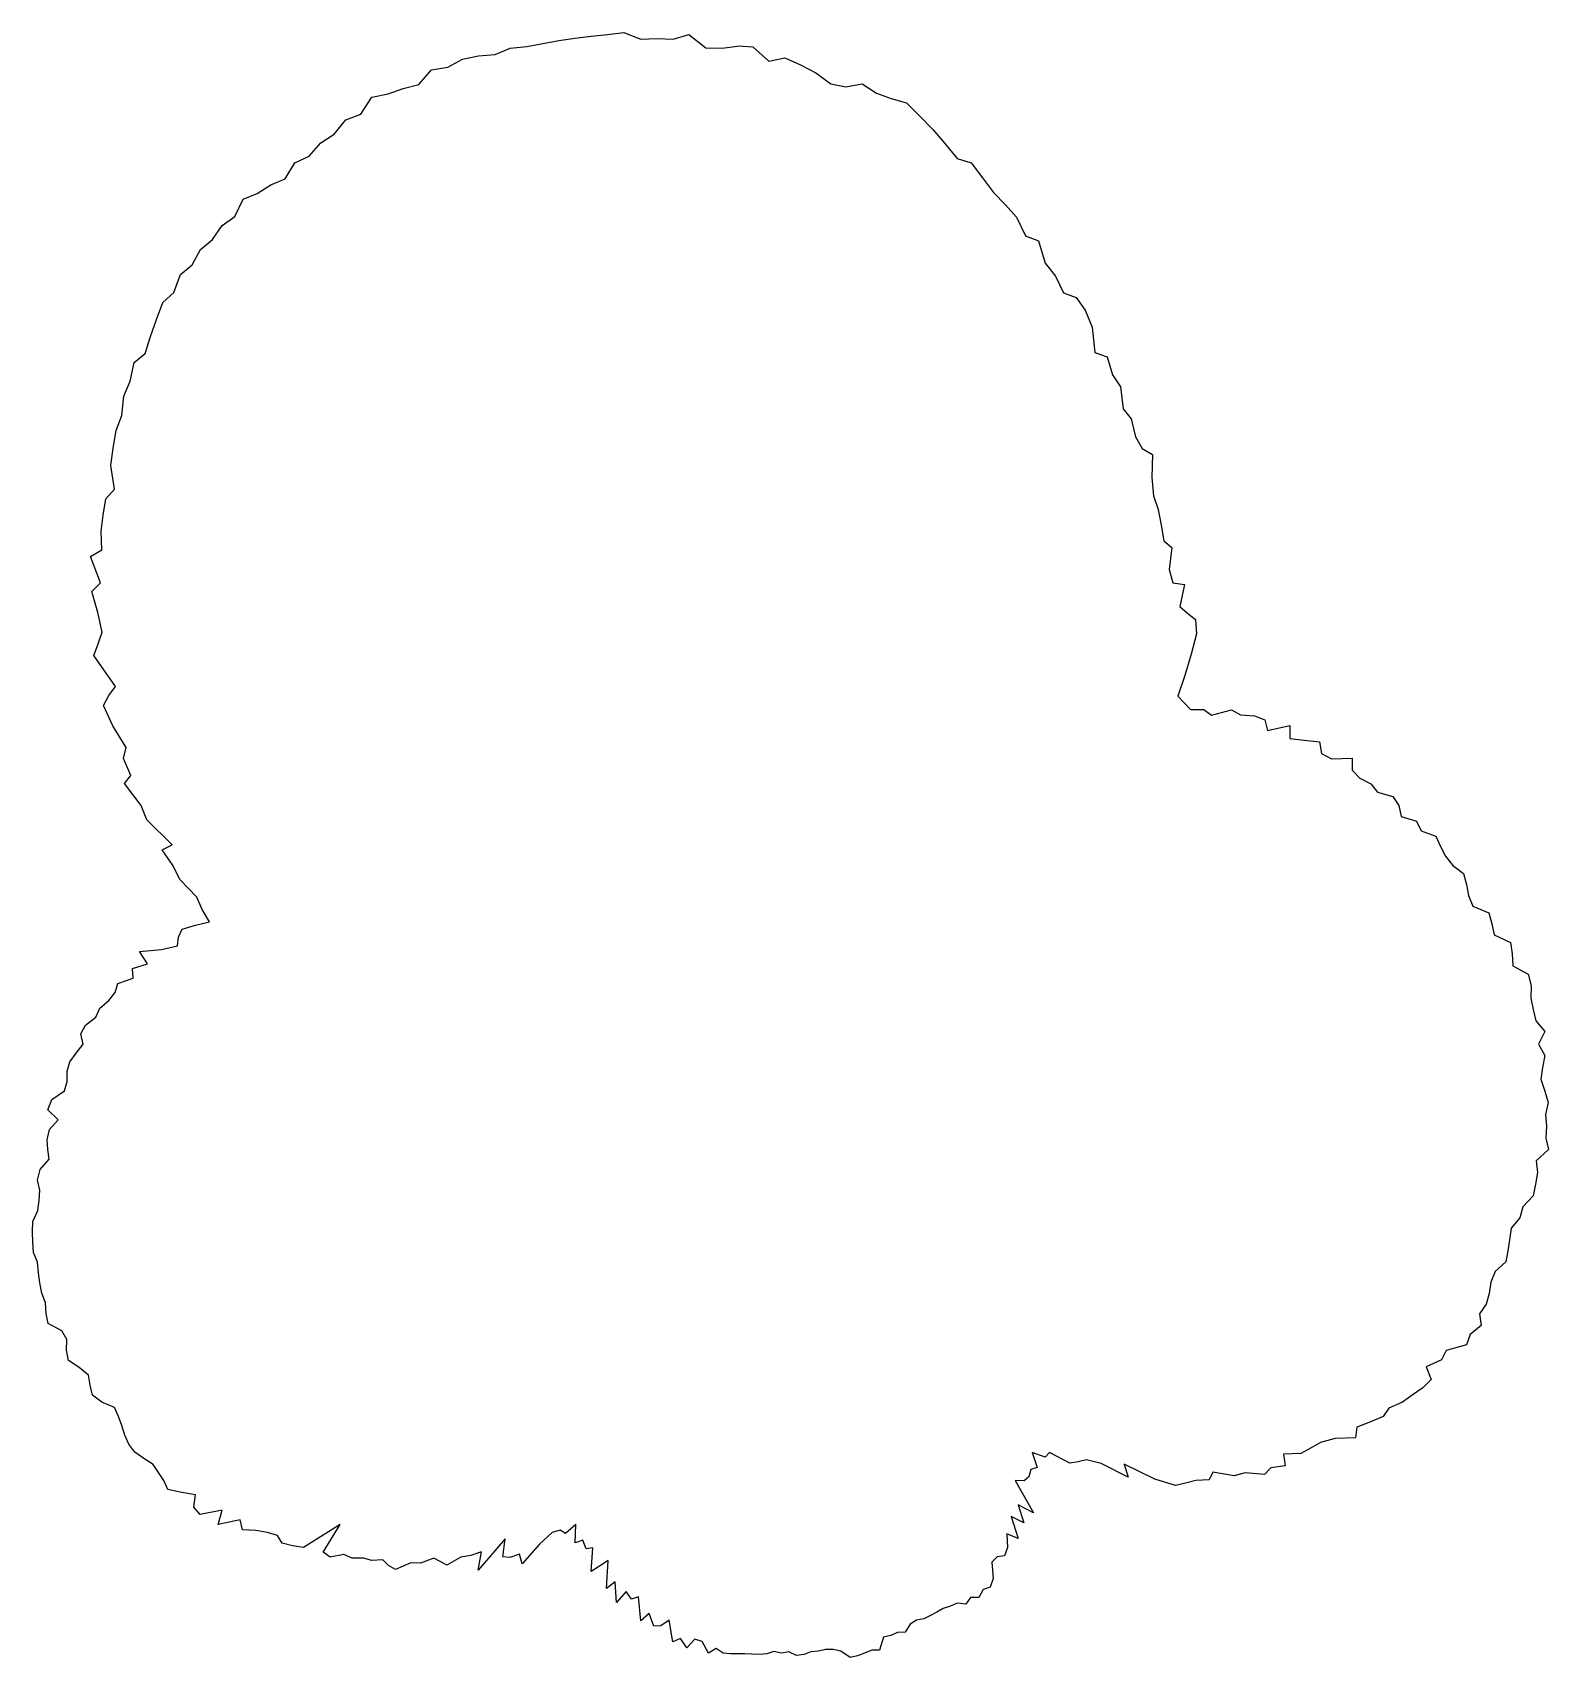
# Model space of a CAD drawing. Extents: x -1666 to 1916, y -1200 to 2639.
import ezdxf

# ---------------------------------------------------------------- set-up
doc = ezdxf.new("R2010")
doc.units = 0

msp = doc.modelspace()

# ---------------------------------------------------------------- linework, layer by layer
at = {"color": 7}
for p, q in [((-498, 2606), (-460, 2613)), ((-460, 2613), (-422, 2620)), ((-422, 2620), (-384, 2626)), ((-384, 2626), (-346, 2630)), ((-346, 2630), (-307, 2634)), ((-307, 2634), (-269, 2639)), ((-269, 2639), (-229, 2623)), ((-229, 2623), (-191, 2625)), ((-191, 2625), (-152, 2623)), ((-152, 2623), (-115, 2634)), ((-115, 2634), (-75, 2603)), ((-685, 2557), (-650, 2576)), ((-650, 2576), (-612, 2584)), ((-612, 2584), (-573, 2587)), ((-573, 2587), (-537, 2602)), ((-537, 2602), (-498, 2606)), ((-75, 2603), (-37, 2602)), ((-37, 2602), (0, 2607)), ((37, 2604), (0, 2607)), ((37, 2604), (74, 2571)), ((74, 2571), (112, 2579)), ((112, 2579), (149, 2563)), ((-753, 2516), (-723, 2551)), ((-723, 2551), (-685, 2557)), ((149, 2563), (185, 2544)), ((185, 2544), (220, 2518)), ((-826, 2494), (-790, 2507)), ((-790, 2507), (-753, 2516)), ((220, 2518), (256, 2511)), ((256, 2511), (294, 2518)), ((294, 2518), (328, 2496)), ((328, 2496), (363, 2483)), ((-890, 2446), (-864, 2486)), ((-864, 2486), (-826, 2494)), ((363, 2483), (399, 2473)), ((399, 2473), (430, 2442)), ((-953, 2399), (-926, 2433)), ((-926, 2433), (-890, 2446)), ((430, 2442), (461, 2410)), ((-985, 2378), (-953, 2399)), ((461, 2410), (490, 2377)), ((-1046, 2331), (-1012, 2347)), ((-1012, 2347), (-985, 2378)), ((490, 2377), (519, 2341)), ((-1069, 2293), (-1046, 2331)), ((519, 2341), (552, 2331)), ((552, 2331), (579, 2296)), ((-1135, 2259), (-1103, 2279)), ((-1103, 2279), (-1069, 2293)), ((579, 2296), (605, 2261)), ((-1188, 2204), (-1168, 2245)), ((-1168, 2245), (-1135, 2259)), ((605, 2261), (633, 2232)), ((633, 2232), (659, 2203)), ((-1218, 2183), (-1188, 2204)), ((659, 2203), (680, 2159)), ((-1269, 2126), (-1241, 2150)), ((-1241, 2150), (-1218, 2183)), ((680, 2159), (711, 2147)), ((-1289, 2090), (-1269, 2126)), ((711, 2147), (727, 2094)), ((-1316, 2067), (-1289, 2090)), ((727, 2094), (751, 2063)), ((-1332, 2025), (-1316, 2067)), ((751, 2063), (770, 2024)), ((-1373, 1961), (-1358, 2001)), ((-1358, 2001), (-1332, 2025)), ((770, 2024), (800, 2013)), ((800, 2013), (821, 1983)), ((-1387, 1921), (-1373, 1961)), ((821, 1983), (838, 1943)), ((-1400, 1881), (-1387, 1921)), ((838, 1943), (844, 1883)), ((844, 1883), (873, 1873)), ((-1435, 1815), (-1426, 1859)), ((-1426, 1859), (-1400, 1881)), ((873, 1873), (886, 1830)), ((-1450, 1780), (-1435, 1815)), ((886, 1830), (905, 1802)), ((-1455, 1734), (-1450, 1780)), ((905, 1802), (911, 1750)), ((-1468, 1699), (-1455, 1734)), ((911, 1750), (930, 1726)), ((-1475, 1657), (-1468, 1699)), ((930, 1726), (940, 1684)), ((-1481, 1616), (-1475, 1657)), ((940, 1684), (956, 1656)), ((956, 1656), (980, 1642)), ((-1472, 1560), (-1481, 1616)), ((980, 1642), (979, 1588)), ((979, 1588), (983, 1544)), ((-1499, 1499), (-1493, 1537)), ((-1493, 1537), (-1472, 1560)), ((983, 1544), (994, 1512)), ((-1504, 1461), (-1499, 1499)), ((994, 1512), (1001, 1475)), ((-1502, 1417), (-1504, 1461)), ((1001, 1475), (1007, 1438)), ((1007, 1438), (1026, 1422)), ((1026, 1422), (1020, 1370)), ((-1529, 1401), (-1502, 1417)), ((-1505, 1339), (-1529, 1401)), ((1020, 1370), (1028, 1339)), ((-1526, 1318), (-1505, 1339)), ((-1512, 1269), (-1526, 1318)), ((1028, 1339), (1056, 1335)), ((1056, 1335), (1045, 1283)), ((-1501, 1222), (-1512, 1269)), ((1045, 1283), (1063, 1267)), ((1063, 1267), (1082, 1252)), ((1082, 1252), (1084, 1218)), ((-1521, 1167), (-1511, 1195)), ((-1511, 1195), (-1501, 1222)), ((1084, 1218), (1072, 1170)), ((-1470, 1094), (-1521, 1167)), ((1072, 1170), (1057, 1120)), ((1057, 1120), (1040, 1071)), ((-1486, 1073), (-1470, 1094)), ((-1498, 1049), (-1486, 1073)), ((-1476, 1001), (-1498, 1049)), ((1040, 1071), (1055, 1055)), ((1055, 1055), (1070, 1040)), ((1070, 1040), (1102, 1040)), ((1102, 1040), (1120, 1026)), ((1120, 1026), (1167, 1039)), ((1167, 1039), (1188, 1027)), ((-1445, 950), (-1476, 1001)), ((1188, 1027), (1221, 1025)), ((1221, 1025), (1246, 1015)), ((1246, 1015), (1252, 990)), ((1252, 990), (1305, 1002)), ((1305, 1002), (1305, 971)), ((1305, 971), (1339, 967)), ((1339, 967), (1375, 963)), ((1375, 963), (1380, 936)), ((-1451, 924), (-1445, 950)), ((-1434, 884), (-1451, 924)), ((1380, 936), (1403, 923)), ((1403, 923), (1452, 925)), ((1452, 925), (1452, 896)), ((-1449, 865), (-1434, 884)), ((1452, 896), (1470, 877)), ((-1409, 813), (-1449, 865)), ((1470, 877), (1496, 864)), ((1496, 864), (1512, 844)), ((-1396, 779), (-1409, 813)), ((1512, 844), (1548, 834)), ((1548, 834), (1562, 813)), ((1562, 813), (1568, 787)), ((-1336, 720), (-1396, 779)), ((1568, 787), (1604, 776)), ((1604, 776), (1615, 753)), ((1615, 753), (1650, 740)), ((1650, 740), (1661, 716)), ((-1360, 708), (-1336, 720)), ((-1334, 670), (-1360, 708)), ((1661, 716), (1673, 693)), ((1673, 693), (1690, 671)), ((-1318, 638), (-1334, 670)), ((1690, 671), (1715, 652)), ((-1278, 596), (-1318, 638)), ((1715, 652), (1722, 626)), ((1722, 626), (1727, 600)), ((-1265, 567), (-1278, 596)), ((1727, 600), (1737, 575)), ((-1281, 530), (-1248, 538)), ((-1248, 538), (-1265, 567)), ((1737, 575), (1775, 559)), ((1775, 559), (1782, 533)), ((-1323, 481), (-1321, 502)), ((-1321, 502), (-1312, 521)), ((-1312, 521), (-1281, 530)), ((1782, 533), (1788, 507)), ((1788, 507), (1826, 489)), ((-1413, 468), (-1361, 473)), ((-1394, 439), (-1413, 468)), ((-1361, 473), (-1323, 481)), ((1826, 489), (1830, 462)), ((1830, 462), (1832, 434)), ((-1430, 428), (-1394, 439)), ((-1428, 405), (-1430, 428)), ((1832, 434), (1868, 414)), ((-1471, 371), (-1464, 392)), ((-1464, 392), (-1428, 405)), ((1868, 414), (1875, 387)), ((1875, 387), (1874, 358)), ((-1507, 334), (-1486, 352)), ((-1486, 352), (-1471, 371)), ((1874, 358), (1880, 331)), ((-1541, 294), (-1516, 313)), ((-1516, 313), (-1507, 334)), ((1880, 331), (1886, 304)), ((-1552, 273), (-1541, 294)), ((-1546, 249), (-1552, 273)), ((1886, 304), (1907, 279)), ((1907, 279), (1892, 249)), ((-1563, 228), (-1546, 249)), ((1892, 249), (1907, 222)), ((-1584, 185), (-1578, 207)), ((-1578, 207), (-1563, 228)), ((1902, 194), (1898, 166)), ((1907, 222), (1902, 194)), ((-1590, 139), (-1584, 161)), ((-1584, 161), (-1584, 185)), ((1898, 166), (1907, 138)), ((-1630, 94), (-1620, 118)), ((-1620, 118), (-1590, 139)), ((1907, 138), (1915, 111)), ((-1605, 70), (-1630, 94)), ((1915, 111), (1909, 83)), ((1909, 83), (1911, 55)), ((-1631, 23), (-1626, 47)), ((-1626, 47), (-1605, 70)), ((1911, 55), (1910, 27)), ((-1630, 0), (-1631, 23)), ((-1627, -23), (-1630, 0)), ((1916, 0), (1887, -27)), ((1910, 27), (1916, 0)), ((-1648, -47), (-1627, -23)), ((1887, -27), (1890, -54)), ((-1654, -72), (-1648, -47)), ((-1649, -96), (-1654, -72)), ((1890, -54), (1885, -82)), ((-1650, -120), (-1649, -96)), ((1880, -109), (1855, -135)), ((1885, -82), (1880, -109)), ((-1665, -170), (-1653, -144)), ((-1653, -144), (-1650, -120)), ((1855, -135), (1848, -161)), ((-1666, -194), (-1665, -170)), ((1828, -186), (1824, -213)), ((1848, -161), (1828, -186)), ((-1665, -219), (-1666, -194)), ((-1664, -243), (-1665, -219)), ((1824, -213), (1820, -239)), ((-1654, -266), (-1664, -243)), ((-1652, -291), (-1654, -266)), ((1815, -265), (1790, -288)), ((1820, -239), (1815, -265)), ((-1649, -315), (-1652, -291)), ((1790, -288), (1780, -313)), ((-1644, -339), (-1649, -315)), ((-1635, -362), (-1644, -339)), ((1776, -340), (1769, -365)), ((1780, -313), (1776, -340)), ((-1634, -387), (-1635, -362)), ((1769, -365), (1753, -388)), ((-1629, -411), (-1634, -387)), ((-1597, -428), (-1629, -411)), ((1757, -416), (1731, -437)), ((1753, -388), (1757, -416)), ((-1585, -449), (-1597, -428)), ((-1586, -474), (-1585, -449)), ((1731, -437), (1722, -461)), ((-1581, -498), (-1586, -474)), ((-1556, -515), (-1581, -498)), ((1663, -497), (1627, -513)), ((1674, -475), (1663, -497)), ((1722, -461), (1674, -475)), ((-1534, -533), (-1556, -515)), ((-1530, -557), (-1534, -533)), ((1627, -513), (1639, -543)), ((-1524, -580), (-1530, -557)), ((1619, -563), (1594, -580)), ((1639, -543), (1619, -563)), ((-1502, -597), (-1524, -580)), ((-1472, -609), (-1502, -597)), ((-1463, -631), (-1472, -609)), ((1539, -611), (1525, -631)), ((1571, -597), (1539, -611)), ((1594, -580), (1571, -597)), ((-1455, -652), (-1463, -631)), ((-1448, -675), (-1455, -652)), ((1494, -644), (1463, -656)), ((1525, -631), (1494, -644)), ((-1438, -696), (-1448, -675)), ((1412, -683), (1377, -692)), ((1460, -681), (1412, -683)), ((1463, -656), (1460, -681)), ((-1424, -715), (-1438, -696)), ((-1403, -730), (-1424, -715)), ((696, -716), (708, -751)), ((727, -727), (696, -716)), ((737, -716), (727, -727)), ((785, -741), (737, -716)), ((1331, -718), (1290, -720)), ((1290, -720), (1294, -747)), ((1355, -705), (1331, -718)), ((1377, -692), (1355, -705)), ((-1381, -744), (-1403, -730)), ((-1368, -763), (-1381, -744)), ((-1356, -782), (-1368, -763)), ((693, -756), (688, -773)), ((708, -751), (693, -756)), ((805, -738), (785, -741)), ((824, -733), (805, -738)), ((859, -742), (824, -733)), ((923, -774), (859, -742)), ((913, -743), (923, -774)), ((986, -779), (913, -743)), ((1123, -762), (1114, -780)), ((1173, -771), (1123, -762)), ((1199, -764), (1173, -771)), ((1245, -768), (1199, -764)), ((1260, -752), (1245, -768)), ((1294, -747), (1260, -752)), ((-1346, -803), (-1356, -782)), ((-1313, -810), (-1346, -803)), ((656, -782), (699, -858)), ((677, -783), (656, -782)), ((688, -773), (677, -783)), ((1035, -794), (986, -779)), ((1058, -788), (1035, -794)), ((1083, -782), (1058, -788)), ((1114, -780), (1083, -782)), ((-1281, -816), (-1313, -810)), ((-1285, -845), (-1281, -816)), ((663, -839), (676, -882)), ((699, -858), (663, -839)), ((-1270, -862), (-1285, -845)), ((-1218, -852), (-1270, -862)), ((-1227, -886), (-1218, -852)), ((-1175, -875), (-1227, -886)), ((-1170, -898), (-1175, -875)), ((646, -867), (663, -919)), ((676, -882), (646, -867)), ((-1138, -900), (-1170, -898)), ((-1111, -905), (-1138, -900)), ((-1087, -912), (-1111, -905)), ((-1076, -930), (-1087, -912)), ((-939, -886), (-1026, -940)), ((-979, -951), (-939, -886)), ((-549, -920), (-613, -994)), ((-555, -962), (-549, -920)), ((-438, -905), (-468, -932)), ((-419, -899), (-438, -905)), ((-407, -907), (-419, -899)), ((-382, -886), (-407, -907)), ((-384, -929), (-382, -886)), ((636, -908), (638, -940)), ((663, -919), (636, -908)), ((-1052, -936), (-1076, -930)), ((-1026, -940), (-1052, -936)), ((-963, -963), (-979, -951)), ((-930, -957), (-963, -963)), ((-911, -965), (-930, -957)), ((-630, -959), (-654, -963)), ((-605, -950), (-630, -959)), ((-613, -994), (-605, -950)), ((-515, -956), (-538, -964)), ((-509, -979), (-515, -956)), ((-468, -932), (-509, -979)), ((-366, -923), (-384, -929)), ((-358, -943), (-366, -923)), ((-342, -941), (-358, -943)), ((-346, -997), (-342, -941)), ((638, -940), (631, -960)), ((-884, -965), (-911, -965)), ((-864, -971), (-884, -965)), ((-838, -969), (-864, -971)), ((-825, -983), (-838, -969)), ((-808, -992), (-825, -983)), ((-772, -976), (-808, -992)), ((-749, -977), (-772, -976)), ((-718, -965), (-749, -977)), ((-703, -973), (-718, -965)), ((-687, -982), (-703, -973)), ((-654, -963), (-687, -982)), ((-538, -964), (-555, -962)), ((-326, -984), (-346, -997)), ((-306, -971), (-326, -984)), ((-310, -1037), (-306, -971)), ((613, -962), (601, -975)), ((601, -975), (604, -1013)), ((631, -960), (613, -962)), ((-289, -1021), (-310, -1037)), ((-286, -1070), (-289, -1021)), ((597, -1034), (580, -1039)), ((604, -1013), (597, -1034)), ((-263, -1044), (-286, -1070)), ((-251, -1062), (-263, -1044)), ((-234, -1057), (-251, -1062)), ((-229, -1113), (-234, -1057)), ((519, -1072), (503, -1079)), ((539, -1074), (519, -1072)), ((550, -1058), (539, -1074)), ((570, -1058), (550, -1058)), ((580, -1039), (570, -1058)), ((-209, -1096), (-229, -1113)), ((-198, -1126), (-209, -1096)), ((-162, -1112), (-181, -1125)), ((-153, -1163), (-162, -1112)), ((423, -1112), (408, -1121)), ((440, -1109), (423, -1112)), ((456, -1101), (440, -1109)), ((471, -1093), (456, -1101)), ((486, -1084), (471, -1093)), ((503, -1079), (486, -1084)), ((-181, -1125), (-198, -1126)), ((362, -1148), (345, -1152)), ((378, -1141), (362, -1148)), ((396, -1140), (378, -1141)), ((408, -1121), (396, -1140)), ((-135, -1155), (-153, -1163)), ((-120, -1177), (-135, -1155)), ((-101, -1157), (-120, -1177)), ((-84, -1162), (-101, -1157)), ((-69, -1190), (-84, -1162)), ((-51, -1179), (-69, -1190)), ((-34, -1190), (-51, -1179)), ((-17, -1191), (-34, -1190)), ((86, -1186), (69, -1191)), ((104, -1190), (86, -1186)), ((121, -1187), (104, -1190)), ((139, -1195), (121, -1187)), ((173, -1187), (157, -1193)), ((191, -1185), (173, -1187)), ((208, -1181), (191, -1185)), ((226, -1181), (208, -1181)), ((244, -1185), (226, -1181)), ((266, -1200), (244, -1185)), ((300, -1190), (283, -1196)), ((317, -1183), (300, -1190)), ((335, -1183), (317, -1183)), ((345, -1152), (335, -1183)), ((0, -1191), (-17, -1191)), ((17, -1191), (0, -1191)), ((34, -1192), (17, -1191)), ((52, -1193), (34, -1192)), ((69, -1191), (52, -1193)), ((157, -1193), (139, -1195)), ((283, -1196), (266, -1200))]:
    msp.add_line(p, q, dxfattribs=at)

doc.saveas('drawing.dxf')
